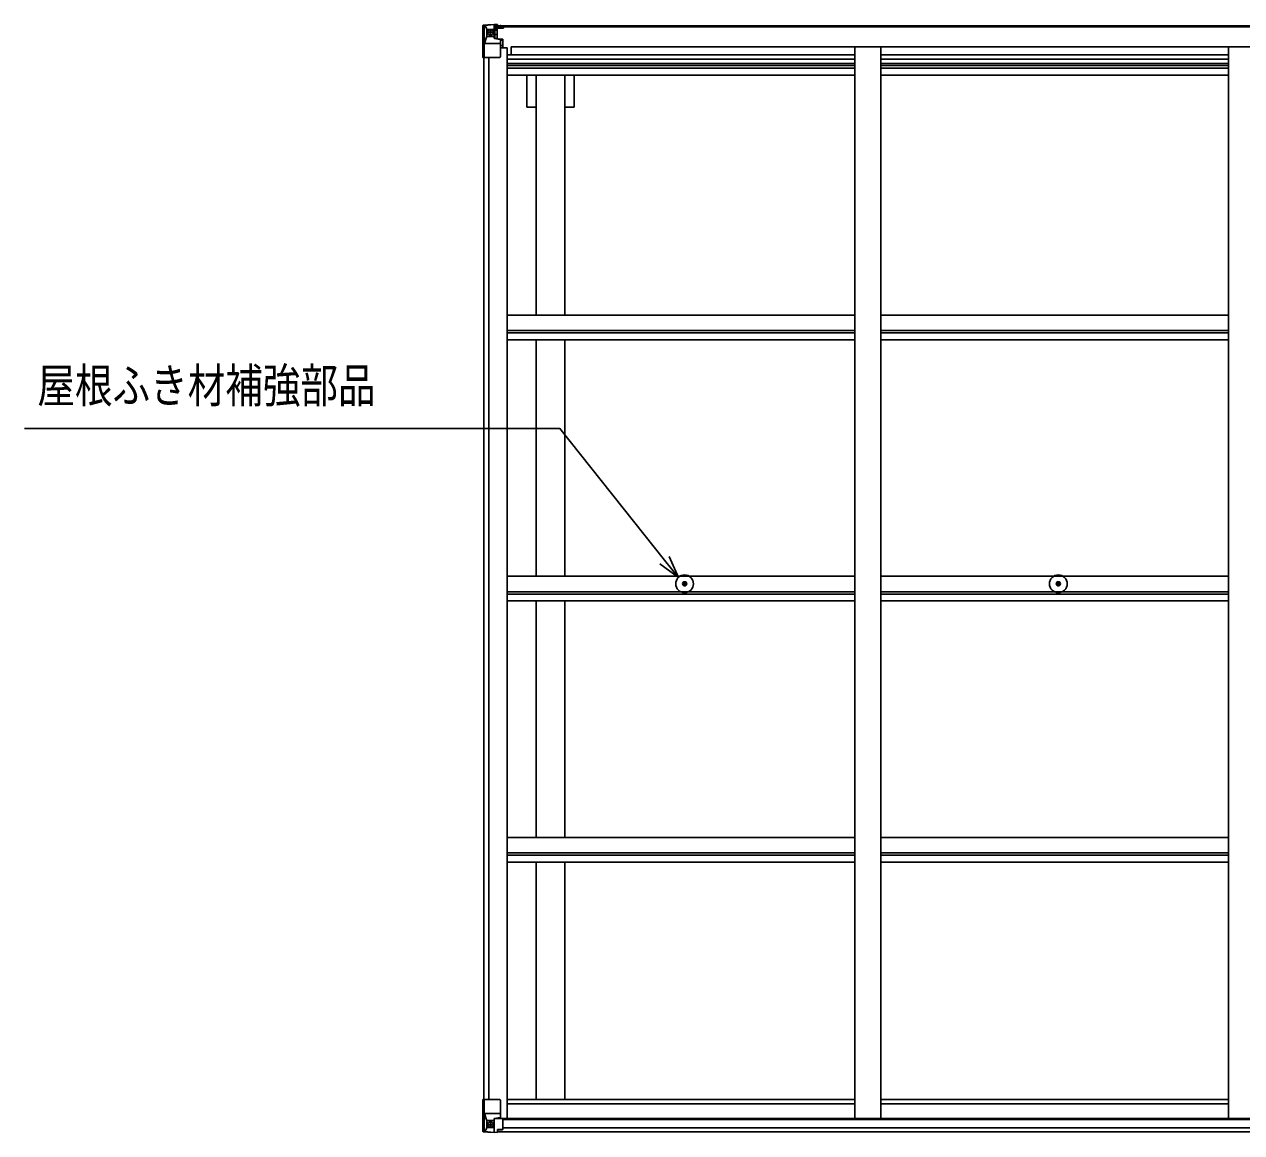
# Model space of a CAD drawing. Units: millimetres, scale not verified. Extents: x -10512 to 10512, y -7425 to 7425.
# Drawn here: x -5039 to -2707, y -160 to 1963 of the extents above; entities that cross this region are included whole.
import ezdxf
from ezdxf.enums import TextEntityAlignment as Align

# ---------------------------------------------------------------- set-up
doc = ezdxf.new("R2010")
doc.units = ezdxf.units.MM
doc.header["$LTSCALE"] = 30
for name, color, linetype in [('0-4_YKK_13', 4, 'Continuous'), ('0-5_YKK_A1', 4, 'Continuous'), ('0-6_YKK_D', 6, 'Continuous')]:
    doc.layers.add(name, color=color, linetype=linetype)
doc.styles.add('ＭＳ ゴシック', font='')
doc.styles.get('ＭＳ ゴシック').set_extended_font_data('MS Gothic')

msp = doc.modelspace()

# ---------------------------------------------------------------- linework, layer by layer
at = {"layer": '0-4_YKK_13'}
for p, q in [((-4160.97, 1960.33), (-4160.97, 1960.3)), ((-4160.03, 1961.34), (-4160.03, 1961.34)), ((-4160.03, 1961.29), (-4160.03, 1961.33)), ((-4151.06, 1961.72), (-4158.98, 1961.25)), ((-4158.12, 1960.28), (-4158.13, 1960.21)), ((-4158.13, 1899.63), (-4158.13, 1960.21)), ((-4154.16, 1956.83), (-4156.89, 1960.5)), ((-4138.97, 1962.51), (-4150.97, 1961.73)), ((-4132.47, 1963.02), (-4138.97, 1962.63)), ((-4138.97, 1936.53), (-4138.97, 1962.63)), ((-4138.97, 1961.74), (-4132.47, 1962.14)), ((-4132.47, 1961.21), (-4137.47, 1961.13)), ((-4132.47, 1962.14), (-4132.47, 1963.02)), ((-4132.47, 1961.62), (-4132.47, 1962.14)), ((-4132.47, 1961.62), (-4132.47, 1961.21)), ((-4132.47, 1961.21), (-4132.47, 1960.39)), ((-4127.47, 1960.83), (-4127.47, 1960.39)), ((-4127.17, 1960.83), (-4127.47, 1960.83)), ((-4127.17, 1960.83), (-4125.48, 1960.39)), ((-4157.58, 1926.51), (-4153.44, 1938.59)), ((-4153.3, 1953.33), (-4150.97, 1953.39)), ((-4153.3, 1939.86), (-4153.3, 1953.33)), ((-4150.97, 1939.82), (-4153.3, 1939.86)), ((-4150.97, 1953.38), (-4138.97, 1953.38)), ((-4150.97, 1939.83), (-4138.97, 1939.83)), ((-4150.97, 1939.82), (-4150.97, 1939.83)), ((-4145.49, 1946.19), (-4145.49, 1945.23)), ((-4139.97, 1953.38), (-4138.97, 1953.38)), ((-4137.47, 1956.92), (-4138.97, 1956.92)), ((-4137.47, 1953.38), (-4138.97, 1953.38)), ((-4137.47, 1939.83), (-4138.97, 1939.83)), ((-4138.14, 1936.27), (-4127.79, 1934.62)), ((-4138.14, 1935.64), (-4138.14, 1936.27)), ((-4136.97, 1956.56), (-4137.47, 1956.56)), ((-4133.47, 1951.63), (-4137.47, 1951.63)), ((-4133.47, 1943.42), (-4137.47, 1943.42)), ((-4137.36, 1955.26), (-4133.47, 1955.26)), ((-4136.97, 1957.58), (-4136.97, 1955.63)), ((-4128.97, 1957.58), (-4136.97, 1957.58)), ((-4128.97, 1957.56), (-4136.97, 1957.56)), ((-4126.97, 1955.72), (-4136.97, 1955.63)), ((-4136.97, 1955.47), (-4136.97, 1955.63)), ((-4136.97, 1955.63), (-4136.97, 1955.63)), ((-4133.47, 1935.52), (-4133.47, 1955.49)), ((-4126.97, 1957.33), (-4121.97, 1957.33)), ((-4126.97, 1955.72), (-4126.97, 1957.33)), ((-4121.97, 1958.25), (-4121.97, 1957.33)), ((-4121.97, 1957.33), (-4120.97, 1957.33)), ((-4120.97, 1957.33), (-4120.97, 1958.25)), ((-4120.97, 1957.33), (-4120.97, 1955.76)), ((-4120.97, 1955.64), (-4120.97, 1955.76)), ((-4157.58, 1926.51), (-4150.97, 1926.29)), ((-4150.97, 1926.29), (-4126.97, 1926.29)), ((-4127.79, 1933.98), (-4138.14, 1935.64)), ((-4127.79, 1934.62), (-4127.79, 1933.98)), ((-4127.52, 1934.54), (-4123.47, 1934.5)), ((-4126.97, 1900.63), (-4126.97, 1933.72)), ((-4122.47, 1922.63), (-4126.97, 1922.63)), ((-4122.47, 1934.49), (-4123.47, 1934.5)), ((-4123.47, 1932.77), (-4122.47, 1932.77)), ((-4122.47, 1918.28), (-4122.47, 1934.49)), ((-4158.13, 1899.63), (-4127.97, 1899.63)), ((-3776.39, 891.97), (-3775.28, 891.99)), ((-3776.39, 890.97), (-3775.28, 890.95)), ((-3775.28, 891.99), (-3774.77, 892.09)), ((-3775.28, 890.95), (-3774.77, 890.85)), ((-3774.66, 892.6), (-3774.77, 892.09)), ((-3774.66, 890.33), (-3774.77, 890.85)), ((-3774.65, 893.71), (-3774.66, 892.6)), ((-3774.65, 889.22), (-3774.66, 890.33)), ((-3773.65, 893.71), (-3773.63, 892.6)), ((-3773.65, 889.22), (-3773.63, 890.33)), ((-3773.63, 892.6), (-3773.53, 892.09)), ((-3773.63, 890.33), (-3773.53, 890.85)), ((-3773.01, 891.99), (-3773.53, 892.09)), ((-3773.01, 890.95), (-3773.53, 890.85)), ((-3771.9, 891.97), (-3773.01, 891.99)), ((-3771.9, 890.97), (-3773.01, 890.95)), ((-3060.39, 891.97), (-3059.28, 891.99)), ((-3060.39, 890.97), (-3059.28, 890.95)), ((-3059.28, 891.99), (-3058.77, 892.09)), ((-3059.28, 890.95), (-3058.77, 890.85)), ((-3058.66, 892.6), (-3058.77, 892.09)), ((-3058.66, 890.33), (-3058.77, 890.85)), ((-3058.65, 893.71), (-3058.66, 892.6)), ((-3058.65, 889.22), (-3058.66, 890.33)), ((-3057.65, 893.71), (-3057.63, 892.6)), ((-3057.65, 889.22), (-3057.63, 890.33)), ((-3057.63, 892.6), (-3057.53, 892.09)), ((-3057.63, 890.33), (-3057.53, 890.85)), ((-3057.01, 891.99), (-3057.53, 892.09)), ((-3057.01, 890.95), (-3057.53, 890.85)), ((-3055.9, 891.97), (-3057.01, 891.99)), ((-3055.9, 890.97), (-3057.01, 890.95)), ((-4160.97, -96.35), (-4127.97, -96.35)), ((-4160.97, -157.06), (-4160.97, -96.35)), ((-4158.12, -96.35), (-4158.12, -156.94)), ((-4126.97, -97.35), (-4126.97, -130.45)), ((-4157.58, -123.23), (-4150.97, -123.02)), ((-4157.58, -123.23), (-4153.44, -135.32)), ((-4150.97, -136.55), (-4153.3, -136.58)), ((-4153.3, -136.58), (-4153.3, -150.05)), ((-4150.97, -123.02), (-4126.97, -123.02)), ((-4150.97, -136.55), (-4150.97, -136.55)), ((-4138.97, -136.55), (-4150.97, -136.55)), ((-4138.97, -132.57), (-4132.47, -132.57)), ((-4138.97, -132.57), (-4138.97, -159.35)), ((-4127.79, -130.71), (-4138.14, -132.36)), ((-4138.14, -132.36), (-4138.14, -132.57)), ((-4135.44, -132.57), (-4127.79, -131.34)), ((-4132.47, -132.57), (-4123.47, -132.6)), ((-4127.79, -131.34), (-4127.79, -130.71)), ((-4122.47, -133.51), (-4122.47, -153.66)), ((-4160.03, -158.02), (-4160.03, -158.06)), ((-4151.06, -158.45), (-4158.98, -157.98)), ((-4158.12, -157.01), (-4158.12, -156.94)), ((-4154.16, -153.56), (-4156.89, -157.23)), ((-4153.3, -150.05), (-4150.97, -150.11)), ((-4150.97, -150.11), (-4138.97, -150.11)), ((-4138.97, -159.24), (-4150.97, -158.45)), ((-4146.45, -142.91), (-4146.45, -141.95)), ((-4132.47, -159.75), (-4132.47, -153.81)), ((-4123.47, -154.38), (-4132.47, -154.43))]:
    msp.add_line(p, q, dxfattribs=at)
for points in [[(-4160.97, 1960.3), (-4160.97, 1899.63), (-4158.13, 1899.63)], [(-4160.03, 1961.34), (-4150.97, 1961.89), (-4138.97, 1962.63)], [(-4132.47, 1961.62), (-4137.47, 1961.62), (-4137.47, 1936.16)], [(-4147.41, 1947.15), (-4148.37, 1947.15), (-4148.37, 1948.11), (-4147.41, 1948.11)], [(-4146.45, 1949.07), (-4146.45, 1950.03), (-4145.49, 1950.03), (-4145.49, 1949.07)], [(-4145.49, 1945.23), (-4146.45, 1945.23), (-4146.45, 1946.19)], [(-4144.53, 1948.11), (-4143.57, 1948.11), (-4143.57, 1947.15), (-4144.53, 1947.15)], [(-4136.97, 1956.56), (-4128.97, 1956.56), (-4128.97, 1958.25)], [(-4121.97, 1955.6), (-4136.97, 1955.47), (-4136.97, 1955.47)], [(-4126.97, 1955.72), (-4126.97, 1955.71), (-4120.97, 1955.76)], [(-4123.47, 1934.5), (-4123.47, 1932.77), (-4126.97, 1932.75)], [(-4160.03, -158.06), (-4150.97, -158.62), (-4132.47, -159.75)], [(-4147.41, -144.83), (-4148.37, -144.83), (-4148.37, -143.87), (-4147.41, -143.87)], [(-4146.45, -141.95), (-4145.49, -141.95), (-4145.49, -142.91)], [(-4145.49, -145.79), (-4145.49, -146.75), (-4146.45, -146.75), (-4146.45, -145.79)], [(-4144.53, -143.87), (-4143.57, -143.87), (-4143.57, -144.83), (-4144.53, -144.83)], [(-4122.47, -153.66), (-4122.48, -153.77), (-4132.47, -153.81)]]:
    msp.add_lwpolyline(points, dxfattribs=at)
for centre, radius in [((-4145.97, 1947.63), 5.3), ((-3774.15, 891.47), 17), ((-3774.15, 891.47), 4), ((-3058.15, 891.47), 17), ((-3058.15, 891.47), 4), ((-4145.97, -144.35), 5.3)]:
    msp.add_circle(centre, radius, dxfattribs=at)
for centre, radius, start, end in [((-4159.97, 1960.34), 1, 93.50017, 180.00079), ((-4159.97, 1960.33), 0.999, 93.4424, 179.95083), ((-4159.97, 1960.3), 0.999, 93.4424, 179.95083), ((-4158.81, 1973.94), 12.7, 269.24466, 275.10311), ((-4156.84, 1960.33), 1.28, 131.17831, 182.45895), ((-4147.41, 1949.07), 0.96, 270, 0), ((-4147.41, 1946.19), 0.96, 0, 90), ((-4144.53, 1949.07), 0.96, 180, 270), ((-4144.53, 1946.19), 0.96, 90, 180), ((-4138.03, 1937.2), 0.937, 182.32209, 263.26766), ((-4138.03, 1936.57), 0.937, 182.32209, 263.26766), ((-4136.97, 1958.08), 0.5, 179.99802, 269.99691), ((-4136.97, 1958.06), 0.5, 180.00109, 270.00109), ((-4136.97, 1955.13), 0.5, 90.52895, 180.04464), ((-4136.96, 1954.95), 0.513, 91.88028, 181.04707), ((-4121.83, 1963.29), 7.69, 268.96999, 276.43426), ((-4127.9, 1933.69), 0.937, 2.32209, 83.26766), ((-4127.9, 1933.05), 0.937, 2.32209, 83.26766), ((-4127.97, 1900.63), 1, 270, 0), ((-3774.15, 891.47), 2.3, 167.44414, 192.55586), ((-3774.15, 891.47), 2.3, 77.44414, 102.55586), ((-3774.15, 891.47), 2.3, 257.44414, 282.55586), ((-3774.15, 891.47), 2.3, 347.44414, 12.55586), ((-3058.15, 891.47), 2.3, 167.44414, 192.55586), ((-3058.15, 891.47), 2.3, 77.44414, 102.55586), ((-3058.15, 891.47), 2.3, 257.44414, 282.55586), ((-3058.15, 891.47), 2.3, 347.44414, 12.55586), ((-4127.97, -97.35), 1, 0, 90), ((-4138.03, -133.29), 0.937, 96.73234, 129.06602), ((-4127.9, -129.78), 0.937, 276.73234, 357.67791), ((-4127.9, -130.41), 0.937, 276.73234, 357.67791), ((-4159.97, -157.02), 0.999, 180.04917, 266.5576), ((-4159.97, -157.06), 0.999, 180.04917, 266.5576), ((-4159.97, -157.07), 1, 179.99921, 266.49983), ((-4158.81, -170.67), 12.7, 84.89689, 90.75534), ((-4156.84, -157.06), 1.28, 177.54105, 228.82169), ((-4147.41, -142.91), 0.96, 270, 0), ((-4147.41, -145.79), 0.96, 0, 90), ((-4144.53, -142.91), 0.96, 180, 270), ((-4144.53, -145.79), 0.96, 90, 180)]:
    msp.add_arc(centre, radius, start, end, dxfattribs=at)
for centre, major_axis, ratio, start_param, end_param in [((-3959.03, 1973.65), (201, 12.36), 0.060933, 3.1373463, 3.1378449), ((-4158.03, 1961.42), (2, 0.12), 0.060933, 3.1378449, 4.2119296), ((-4157.84, 1958.32), (-0.02, 3), 0.466854, 5.5234897, 6.1575023), ((-4156.17, 1953.25), (0.03, 5), 0.573921, 4.7320603, 5.5159136), ((-4154.71, 1939.88), (0, 3), 0.468246, 4.2703918, 4.7058971), ((-4232.72, 1953.38), (81.75, 0), 0.061163, 0, 0.0007725), ((-4156.86, 1928.85), (0.85, 2.32), 0.403757, 2.3087461, 3.2744049), ((-4156.86, -125.58), (0.85, -2.32), 0.403757, 3.0087805, 3.9744392), ((-4154.7, -136.6), (0, -3), 0.468246, 1.5772882, 2.0127935), ((-4123.47, -133.5), (1, -0.021), 0.906239, 0.0187047, 1.589501), ((-4158.03, -158.14), (2, -0.12), 0.060933, 2.0712557, 3.1453404), ((-3959.03, -170.37), (201, -12.36), 0.060933, 3.1453404, 3.145839), ((-4157.84, -155.04), (-0.02, -3), 0.466854, 0.125683, 0.7596956), ((-4156.17, -149.97), (0.03, -5), 0.573921, 0.7672717, 1.551125), ((-4232.72, -150.11), (81.75, 0), 0.061163, 6.2824128, 6.2831853), ((-4123.47, -153.67), (1, 0.012), 0.707053, 4.7036637, 6.124411)]:
    msp.add_ellipse(centre, major_axis=major_axis, ratio=ratio, start_param=start_param, end_param=end_param, dxfattribs=at)
at = {"layer": '0-5_YKK_A1'}
for p, q in [((-4137.47, 1960.39), (-1997.47, 1960.39)), ((-4137.47, 1958.25), (-1997.47, 1958.25)), ((-4126.97, 1918.28), (-4113.97, 1918.28)), ((-4113.97, 1918.28), (-4113.97, -132.37)), ((-4106.47, 1904.59), (-4106.47, 1920.11)), ((-4106.47, 1920.11), (-2023.47, 1920.11)), ((-3447.97, 1920.09), (-3447.97, -132.37)), ((-3397.97, 1920.09), (-3397.97, -132.37)), ((-2731.97, 1920.09), (-2731.97, -132.37)), ((-4158.97, 1899.63), (-4158.97, -96.35)), ((-4149.27, 1899.63), (-4149.27, -96.35)), ((-4113.97, 1904.59), (-3447.97, 1904.59)), ((-4113.97, 1896.2), (-3447.97, 1896.2)), ((-3397.97, 1904.59), (-2731.97, 1904.59)), ((-3397.97, 1896.2), (-2731.97, 1896.2)), ((-4113.97, 1888), (-3447.97, 1888)), ((-4113.97, 1884.07), (-3447.97, 1884.07)), ((-4113.97, 1878.99), (-3447.97, 1878.99)), ((-4113.97, 1865.99), (-3447.97, 1865.99)), ((-4076.17, 1804.39), (-4076.17, 1865.99)), ((-4058.47, 1406.23), (-4058.47, 1865.99)), ((-4003.47, 1406.23), (-4003.47, 1865.99)), ((-3985.77, 1804.39), (-3985.77, 1865.99)), ((-3397.97, 1888), (-2731.97, 1888)), ((-3397.97, 1884.07), (-2731.97, 1884.07)), ((-3397.97, 1878.99), (-2731.97, 1878.99)), ((-3397.97, 1865.99), (-2731.97, 1865.99)), ((-4058.47, 1804.39), (-4076.17, 1804.39)), ((-3985.77, 1804.39), (-4003.47, 1804.39)), ((-4113.94, 1406.23), (-3447.97, 1406.23)), ((-3397.94, 1406.23), (-2731.97, 1406.23)), ((-4113.94, 1376.5), (-3447.97, 1376.5)), ((-3397.94, 1376.5), (-2731.97, 1376.5)), ((-4113.94, 1371.95), (-3447.97, 1371.95)), ((-4113.94, 1358.94), (-3447.97, 1358.94)), ((-4058.47, 905.99), (-4058.47, 1358.94)), ((-4003.47, 905.99), (-4003.47, 1358.94)), ((-3397.94, 1371.95), (-2731.97, 1371.95)), ((-3397.94, 1358.94), (-2731.97, 1358.94)), ((-4113.94, 905.99), (-3447.97, 905.99)), ((-3397.94, 905.99), (-2731.97, 905.99)), ((-4113.94, 876.25), (-3447.97, 876.25)), ((-4113.94, 871.7), (-3447.97, 871.7)), ((-3397.94, 876.25), (-2731.97, 876.25)), ((-3397.94, 871.7), (-2731.97, 871.7)), ((-4113.94, 858.69), (-3447.97, 858.69)), ((-4058.47, 405.74), (-4058.47, 858.69)), ((-4003.47, 405.74), (-4003.47, 858.69)), ((-3397.94, 858.69), (-2731.97, 858.69)), ((-4113.94, 405.74), (-3447.97, 405.74)), ((-3397.94, 405.74), (-2731.97, 405.74)), ((-4113.94, 376.01), (-3447.97, 376.01)), ((-3397.94, 376.01), (-2731.97, 376.01)), ((-4113.94, 371.46), (-3447.97, 371.46)), ((-4113.94, 358.45), (-3447.97, 358.45)), ((-4058.47, -96.2), (-4058.47, 358.45)), ((-4003.47, -96.2), (-4003.47, 358.45)), ((-3397.94, 371.46), (-2731.97, 371.46)), ((-3397.94, 358.45), (-2731.97, 358.45)), ((-4113.97, -96.2), (-3447.97, -96.2)), ((-4113.97, -104.55), (-3447.97, -104.55)), ((-3397.97, -96.2), (-2731.97, -96.2)), ((-3397.97, -104.55), (-2731.97, -104.55)), ((-4134.23, -132.37), (-2007.47, -132.37)), ((-4122.47, -134.64), (-2007.47, -134.64)), ((-4132.47, -158.15), (-1997.47, -158.15)), ((-4122.47, -150.25), (-2007.47, -150.25))]:
    msp.add_line(p, q, dxfattribs=at)
at = {"layer": '0-6_YKK_D'}
for points in [[(-3785.97, 903.68), (-3812.47, 936.91), (-4013.17, 1188.64), (-5039.14, 1188.64)], [(-3821.37, 929.81), (-3785.97, 903.68), (-3803.56, 944.01)]]:
    msp.add_lwpolyline(points, dxfattribs=at)

# ---------------------------------------------------------------- texts
at = {"layer": '0-6_YKK_D', "style": 'ＭＳ ゴシック', "width": 0.8}
msp.add_text('屋根ふき材補強部品', height=65.98, dxfattribs=at).set_placement((-5014.17, 1218.63), align=Align.BOTTOM_LEFT)

doc.saveas('drawing.dxf')
